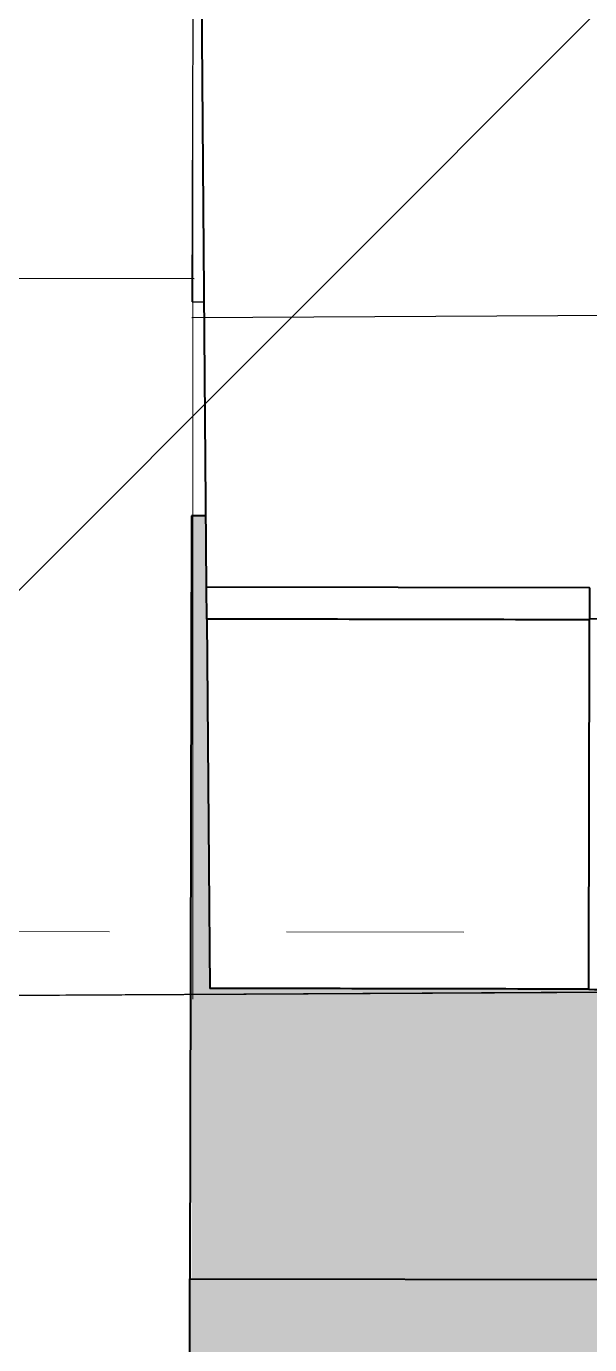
# Model space of a CAD drawing. Header units: metres. Extents: x -355 to -223, y 3 to 561.
# Drawn here: x -281.62 to -281.303, y 509.144 to 509.887 of the extents above; entities that cross this region are included whole.
import ezdxf

# ---------------------------------------------------------------- set-up
doc = ezdxf.new("R2010")
doc.units = ezdxf.units.M
doc.linetypes.add('JacobsDash', pattern=[0.0045, 0.003, -0.0015])
for name, color, linetype, lineweight in [('A-DETL', 7, 'Continuous', 13), ('A-DETL-GENF', 7, 'Continuous', 9), ('A-FLOR', 7, 'Continuous', 40), ('A-FLOR-HDLN', 7, 'JacobsDash', 15), ('A-GENM', 7, 'Continuous', 25), ('S-BEAM', 7, 'Continuous', 40), ('S-BEAM-HDLN', 7, 'JacobsDash', 15)]:
    doc.layers.add(name, color=color, linetype=linetype, lineweight=lineweight)

# ---------------------------------------------------------------- blocks, each defined once
blk = doc.blocks.new('T2DPAA-T2D-C3S-RW-M2D-100010_dwg-40802999-DRG-2873035 - CONSTRUCTION SEQUENCE STAGE A9')
at = {"color": 254, "lineweight": 25, "true_color": 0xd0d0d0}
for p, q in [((14.91697, -596.02732), (15.06955, -596.5889)), ((15.36598, -596.22448), (15.4558, -596.55511))]:
    blk.add_line(p, q, dxfattribs=at)
at = {"color": 254, "lineweight": 25, "true_color": 0xd0d0d0, "flags": 128}
for points in [[(15.38733, -596.22012), (14.84486, -594.1642), (14.20703, -591.74693), (13.64942, -589.63364)], [(15.06641, -596.57735), (14.91697, -596.02732), (14.13094, -593.04834)]]:
    blk.add_lwpolyline(points, dxfattribs=at)
blk = doc.blocks.new('T2DPAA-T2D-PWC-RW-M2D-100010_RoadDesign_rvt-1-DRG-2873035 - CONSTRUCTION SEQUENCE STAGE A9')
at = {"color": 254, "lineweight": 25, "true_color": 0xd0d0d0, "rotation": 75.11694444444437}
blk.add_blockref('T2DPAA-T2D-C3S-RW-M2D-100010_dwg-40802999-DRG-2873035 - CONSTRUCTION SEQUENCE STAGE A9', (-1722.33704, 648.01046), dxfattribs=at)
blk = doc.blocks.new('BR08_20_GEN_WPC_PrecastPanel_Wall__4point - BR08_20_GEN_WPC_PrecastPanel_Wall__4point-8354662-DRG-2873035 - CONSTRUCTION SEQUENCE STAGE A9')
at = {"layer": 'A-GENM'}
for q in [(-1142.16716, 509.89131), (-1142.16094, 509.73129)]:
    blk.add_line((-1142.16767, 509.73131), q, dxfattribs=at)

msp = doc.modelspace()

# ---------------------------------------------------------------- hatches: boundary and pattern name
at = {"layer": 'A-DETL-GENF', "true_color": 0x888888}
h = msp.add_hatch(dxfattribs=at)
h.set_pattern_fill('FP_6', color=252, style=0, pattern_type=2)
h.set_pattern_definition([(45, (-512.804, -694.024), (-0.42426407, 0.42426407), [])])
h.paths.add_polyline_path([(-284.64928, 504.63178), (-284.64084, 509.38177), (-281.52763, 509.37624), (-281.52619, 509.6107), (-281.51898, 509.61069), (-281.51712, 509.37622), (-281.24508, 509.37573), (-281.15293, 509.90465), (-281.15274, 509.90576), (-279.2744, 520.68695), (-288.33757, 520.68695), (-288.33757, 504.63833)])
h.paths.add_polyline_path([(-281.15293, 509.90465), (-281.15285, 509.9051), (-281.15747, 509.90511)])
at = {"layer": 'S-BEAM', "lineweight": 5, "true_color": 0xc0c0c0}
h = msp.add_hatch(color=9, dxfattribs=at)
h.paths.add_polyline_path([(-264.77619, 509.14943), (-264.77766, 509.16758), (-275.44297, 509.17771), (-275.44442, 509.16935), (-264.77623, 509.14944)])
h.paths.add_polyline_path([(-276.0076, 509.1704), (-276.00623, 509.17824), (-281.27862, 509.18325), (-281.25093, 509.34215), (-281.30301, 509.34392), (-281.51686, 509.34435), (-281.51898, 509.61069), (-281.52719, 509.61071), (-281.527, 509.18071), (-276.17944, 509.17072)])
h = msp.add_hatch(color=9, dxfattribs=at)
h.paths.add_polyline_path([(-264.77892, 507.70944), (-264.77623, 509.14943), (-275.44442, 509.16935), (-275.69522, 507.72982), (-265.75818, 507.71127)])
h.paths.add_polyline_path([(-276.12657, 507.73062), (-276.25456, 507.75292), (-276.0076, 509.1704), (-281.52804, 509.18071), (-281.53073, 507.74071), (-276.17944, 507.73072)])

# ---------------------------------------------------------------- linework, layer by layer
at = {"layer": 'A-DETL', "color": 252, "lineweight": 18, "true_color": 0x888888}
msp.add_line((-281.52637, 509.33824), (-281.52637, 509.89016), dxfattribs=at)
at = {"layer": 'A-DETL', "color": 143, "linetype": 'JacobsDash', "lineweight": 15, "true_color": 0x78aac8}
msp.add_line((-275.97346, 509.36636), (-284.64084, 509.38177), dxfattribs=at)
at = {"layer": 'A-FLOR', "color": 252, "true_color": 0x888888}
for p, q in [((-281.51866, 509.57048), (-281.52136, 509.90936)), ((-281.51852, 509.55251), (-281.51866, 509.57048)), ((-281.30253, 509.57004), (-281.30257, 509.55265))]:
    msp.add_line(p, q, dxfattribs=at)
at = {"layer": 'A-FLOR', "color": 252, "true_color": 0x888888, "flags": 128}
for points in [[(-281.30253, 509.57004), (-281.41061, 509.57027), (-281.51866, 509.57048)], [(-281.51852, 509.55251), (-281.51834, 509.52938), (-281.51815, 509.50625), (-281.51797, 509.48312), (-281.51778, 509.45999), (-281.5176, 509.43686), (-281.51741, 509.41373), (-281.51723, 509.39061), (-281.51705, 509.36748), (-281.51686, 509.34435)], [(-281.30301, 509.34392), (-281.30296, 509.36704), (-281.30291, 509.39017), (-281.30286, 509.4133), (-281.30282, 509.43643), (-281.30277, 509.45956), (-281.30272, 509.48269), (-281.30267, 509.50581), (-281.30262, 509.52894), (-281.30257, 509.55207)]]:
    msp.add_lwpolyline(points, dxfattribs=at)
at = {"layer": 'A-FLOR', "color": 252, "true_color": 0x888888}
msp.add_open_spline([(-281.30257, 509.55207), (-281.30307, 509.55207), (-281.37505, 509.55223), (-281.44705, 509.55237), (-281.51852, 509.55251)], degree=3, knots=[-0.06389148, -0.06389148, -0.06389148, -0.06389148, -0.063469, -0.00278123, -0.00278123, -0.00278123, -0.00278123], dxfattribs=at)
for points in [[(-281.21475, 509.54977), (-281.24401, 509.55073), (-281.27329, 509.55169), (-281.30257, 509.55265)], [(-281.30301, 509.34392), (-281.37429, 509.34407), (-281.44558, 509.34421), (-281.51686, 509.34435)], [(-281.30301, 509.34385), (-281.28565, 509.34328), (-281.26829, 509.34271), (-281.25094, 509.34214)]]:
    msp.add_open_spline(points, degree=3, dxfattribs=at)
at = {"layer": 'A-FLOR-HDLN', "color": 252, "true_color": 0x888888}
for p, q in [((-281.30253, 509.57057), (-281.30253, 509.57004)), ((-281.30257, 509.55262), (-281.30257, 509.55207)), ((-281.30301, 509.34391), (-281.30301, 509.34385))]:
    msp.add_line(p, q, dxfattribs=at)
at = {"layer": 'S-BEAM'}
for p, q in [((-281.52719, 509.61071), (-281.528, 509.18071)), ((-281.52619, 509.6107), (-281.52719, 509.61071)), ((-281.51898, 509.61069), (-281.52619, 509.6107)), ((-281.53073, 507.74071), (-281.52804, 509.18071)), ((-281.52804, 509.18071), (-276.0076, 509.1704))]:
    msp.add_line(p, q, dxfattribs=at)
at = {"layer": 'S-BEAM-HDLN'}
msp.add_line((-281.52796, 509.18071), (-281.53065, 507.74071), dxfattribs=at)

# ---------------------------------------------------------------- block references
at = {"lineweight": 5}
msp.add_blockref('T2DPAA-T2D-PWC-RW-M2D-100010_RoadDesign_rvt-1-DRG-2873035 - CONSTRUCTION SEQUENCE STAGE A9', (860.641, 0), dxfattribs=at)
at = {"layer": 'A-GENM'}
msp.add_blockref('BR08_20_GEN_WPC_PrecastPanel_Wall__4point - BR08_20_GEN_WPC_PrecastPanel_Wall__4point-8354662-DRG-2873035 - CONSTRUCTION SEQUENCE STAGE A9', (860.641, 0), dxfattribs=at)

doc.saveas('drawing.dxf')
